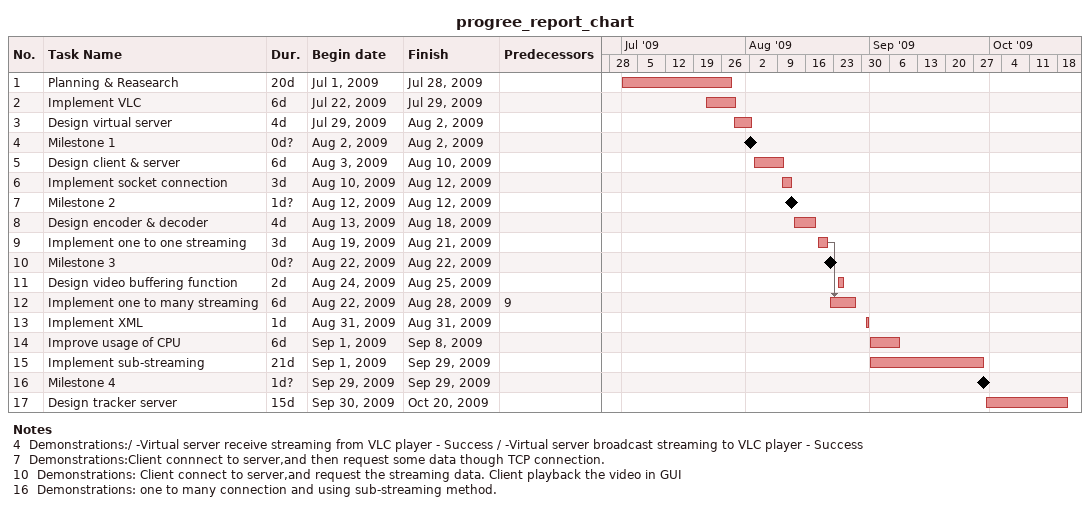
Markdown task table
progree_report_chart

| ID | Task | Duration | Start | Finish | Predecessors |
|---|---|---|---|---|---|
| 1 | Planning & Reasearch | 20d | 2009-07-01 | 2009-07-28 |  |
| 2 | Implement VLC | 6d | 2009-07-22 | 2009-07-29 |  |
| 3 | Design virtual server | 4d | 2009-07-29 | 2009-08-02 |  |
| 4 | Milestone 1 | 0d? | 2009-08-02 | 2009-08-02 |  |
| 5 | Design client & server | 6d | 2009-08-03 | 2009-08-10 |  |
| 6 | Implement socket connection | 3d | 2009-08-10 | 2009-08-12 |  |
| 7 | Milestone 2 | 1d? | 2009-08-12 | 2009-08-12 |  |
| 8 | Design encoder & decoder | 4d | 2009-08-13 | 2009-08-18 |  |
| 9 | Implement one to one streaming | 3d | 2009-08-19 | 2009-08-21 |  |
| 10 | Milestone 3 | 0d? | 2009-08-22 | 2009-08-22 |  |
| 11 | Design video buffering function | 2d | 2009-08-24 | 2009-08-25 |  |
| 12 | Implement one to many streaming | 6d | 2009-08-22 | 2009-08-28 | 9 |
| 13 | Implement XML | 1d | 2009-08-31 | 2009-08-31 |  |
| 14 | Improve usage of CPU | 6d | 2009-09-01 | 2009-09-08 |  |
| 15 | Implement sub-streaming | 21d | 2009-09-01 | 2009-09-29 |  |
| 16 | Milestone 4 | 1d? | 2009-09-29 | 2009-09-29 |  |
| 17 | Design tracker server | 15d | 2009-09-30 | 2009-10-20 |  |

Notes
- 4: Demonstrations:/ -Virtual server receive streaming from VLC player - Success / -Virtual server broadcast streaming to VLC player - Success
- 7: Demonstrations:Client connnect to server,and then request some data though TCP connection.
- 10: Demonstrations: Client connect to server,and request the streaming data. Client playback the video in GUI
- 16: Demonstrations: one to many connection and using sub-streaming method.
